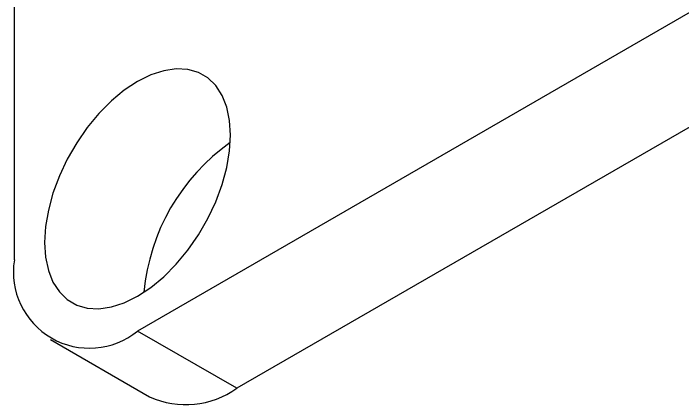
# Model space of a CAD drawing. Header units: millimetres. Extents: x 206 to 880, y 122 to 722.
# Drawn here: x 699.3 to 775.6, y 122 to 166.7 of the extents above; entities that cross this region are included whole.
import ezdxf

# ---------------------------------------------------------------- set-up
doc = ezdxf.new("R2010")
doc.units = ezdxf.units.MM

msp = doc.modelspace()

# ---------------------------------------------------------------- linework, layer by layer
at = {"color": 7, "linetype": 'Continuous', "lineweight": 25}
for p, q in [((699.382, 138.553), (699.382, 269.2)), ((826.572, 195.751), (713.435, 130.438)), ((837.886, 189.219), (724.749, 123.907)), ((724.749, 123.907), (713.435, 130.438)), ((703.499, 129.454), (714.813, 122.923))]:
    msp.add_line(p, q, dxfattribs=at)
at = {"color": 7, "linetype": 'Continuous', "lineweight": 25, "flags": 128}
msp.add_lwpolyline([(724.041, 152.788), (723.933, 154.469), (723.612, 155.991), (723.083, 157.323), (722.357, 158.438), (721.451, 159.313), (720.38, 159.931), (719.169, 160.279), (717.841, 160.35), (716.423, 160.142), (714.944, 159.66), (713.435, 158.913), (711.925, 157.917), (710.446, 156.692), (709.028, 155.263), (707.7, 153.659), (706.489, 151.912), (705.419, 150.058), (704.512, 148.136), (703.786, 146.183), (703.258, 144.241), (702.936, 142.347), (702.828, 140.542), (702.936, 138.861), (703.258, 137.339), (703.786, 136.007), (704.512, 134.892), (705.419, 134.017), (706.489, 133.399), (707.7, 133.051), (709.028, 132.98), (710.446, 133.188), (711.925, 133.67), (713.435, 134.417), (714.944, 135.413), (716.423, 136.638), (717.841, 138.067), (719.169, 139.672), (720.38, 141.418), (721.451, 143.272), (722.357, 145.194), (723.083, 147.147), (723.612, 149.089), (723.933, 150.983), (724.041, 152.788)], dxfattribs=at)
at = {"color": 7, "linetype": 'Continuous', "lineweight": 25}
for centre, radius, start, end in [((737.434, 132.81), 23.358, 125.06229, 174.94308), ((707.949, 137.163), 8.679, 170.78596, 309.20329), ((718.922, 132.085), 10.041, 245.84324, 305.46722)]:
    msp.add_arc(centre, radius, start, end, dxfattribs=at)

doc.saveas('drawing.dxf')
